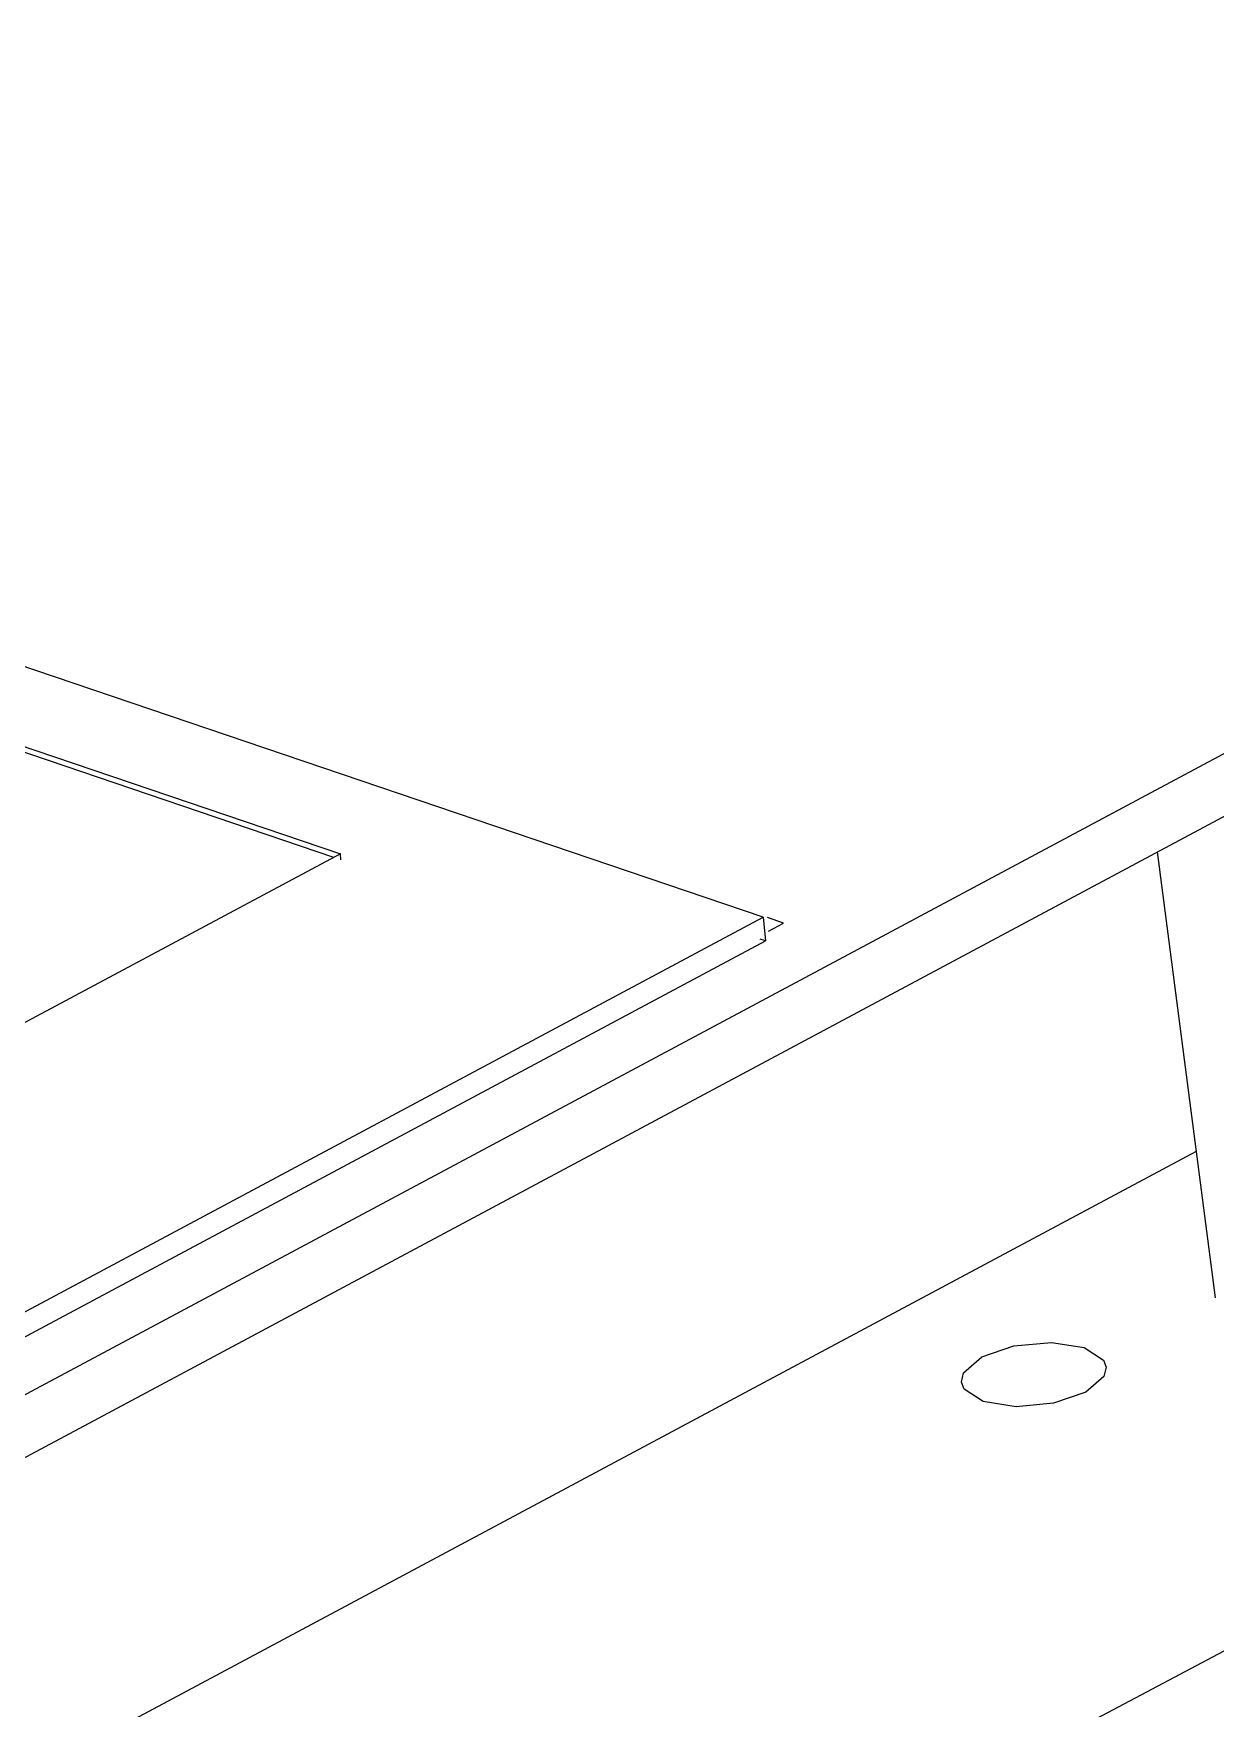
# Model space of a CAD drawing. Header units: millimetres. Extents: x 0 to 594, y 0 to 420.
# Drawn here: x 512.86 to 517.33, y 265.11 to 271.44 of the extents above; entities that cross this region are included whole.
import ezdxf

# ---------------------------------------------------------------- set-up
doc = ezdxf.new("R2010")
doc.units = ezdxf.units.MM
doc.header["$LTSCALE"] = 32.67
doc.layers.add('ASSEM_MEM', color=7, linetype='CONTINUOUS')

msp = doc.modelspace()

# ---------------------------------------------------------------- linework, layer by layer
at = {"layer": 'ASSEM_MEM', "color": 7, "linetype": 'CONTINUOUS'}
for p, q in [((530.514, 275.7485), (507.9237, 263.6745)), ((508.0855, 263.5244), (527.4882, 273.8947)), ((508.3947, 260.5781), (528.3646, 271.1578)), ((515.6193, 268.1009), (510.2569, 269.9201)), ((511.1617, 269.3104), (514.0216, 268.3402)), ((513.9968, 268.327), (511.164, 269.288)), ((514.0216, 268.3402), (511.2498, 266.8587)), ((514.0239, 268.3178), (514.0216, 268.3402)), ((517.3291, 266.6625), (517.1094, 268.3475)), ((510.4221, 265.3231), (515.6193, 268.1009)), ((515.6193, 268.1009), (515.6286, 268.0112)), ((515.6968, 268.0789), (515.6356, 268.0997)), ((515.6393, 268.0482), (515.6968, 268.0789)), ((510.4314, 265.2335), (515.6286, 268.0112)), ((515.6286, 268.0112), (515.6079, 268.0182)), ((508.2042, 262.3781), (517.2569, 267.2166))]:
    msp.add_line(p, q, dxfattribs=at)
for points in [[(516.4455, 266.4393), (516.5671, 266.4813), (516.7088, 266.4942), (516.8327, 266.4745), (516.9055, 266.4275), (516.9157, 266.4008)], [(516.3686, 266.3444), (516.3766, 266.3794), (516.4455, 266.4393)], [(516.9157, 266.4008), (516.9077, 266.3658), (516.8387, 266.3059)], [(516.8387, 266.3059), (516.7171, 266.2639), (516.5754, 266.251), (516.4516, 266.2707), (516.3788, 266.3177), (516.3686, 266.3444)]]:
    msp.add_lwpolyline(points, dxfattribs=at)

doc.saveas('drawing.dxf')
